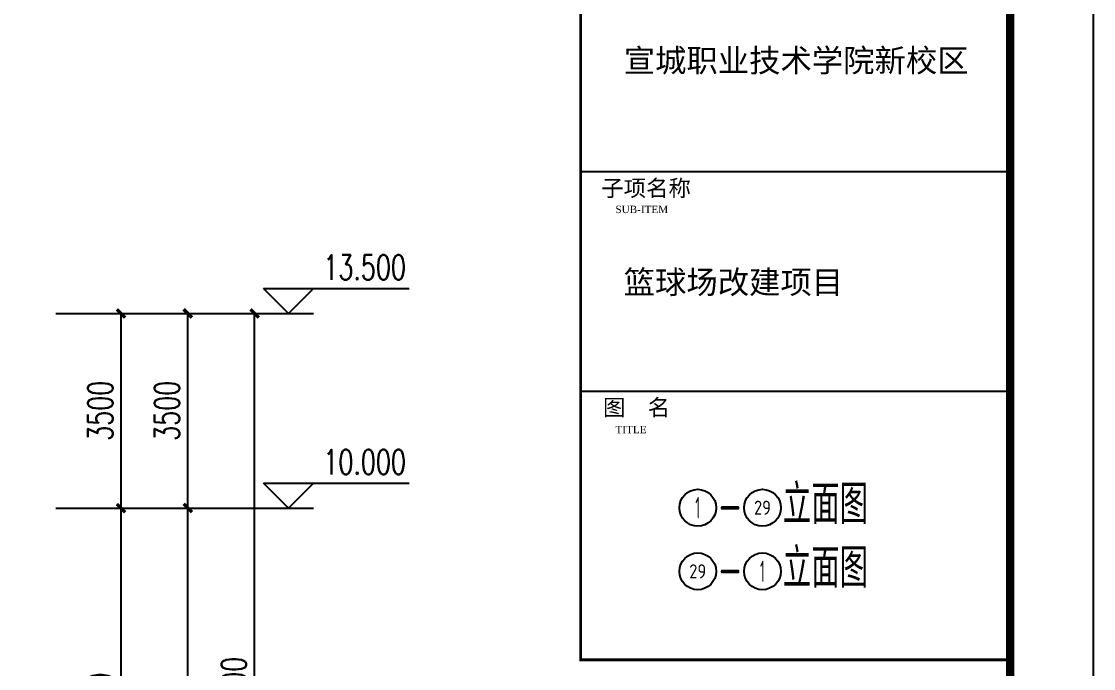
# Model space of a CAD drawing. Extents: x 962303 to 1579583, y -174742 to 224716.
# Drawn here: x 1560308 to 1579583, y -28747 to -17109 of the extents above; entities that cross this region are included whole.
import ezdxf
from ezdxf.enums import TextEntityAlignment as Align

# ---------------------------------------------------------------- set-up
doc = ezdxf.new("R2010")
doc.units = 0
doc.header["$LTSCALE"] = 1000
doc.header["$MEASUREMENT"] = 0
for name, color, linetype in [('DIM_ELEV', 3, 'Continuous'), ('DIM_SYMB', 3, 'Continuous'), ('PUB_DIM', 3, 'Continuous'), ('PUB_TEXT', 7, 'Continuous'), ('PUB_TITLE', 4, 'Continuous')]:
    doc.layers.add(name, color=color, linetype=linetype)
doc.styles.add('_TCH_DIM', font='SIMPLEX', dxfattribs={"bigfont": 'GBCBIG'})
doc.styles.add('_TCH_DIM_T3', font='SIMPLEX', dxfattribs={"width": 0.705882, "bigfont": 'GBCBIG'})
doc.styles.add('GHF', font='times.ttf')
doc.styles.get("Standard").update_dxf_attribs({"font": 'gbenor.shx', "bigfont": 'gbcbig.shx'})
doc.styles.add('STYLE1', font='simhei.ttf', dxfattribs={"width": 0.8})
doc.dimstyles.new('_TCH_ARCH&&150', dxfattribs={"dimtxt": 446.25, "dimasz": 150, "dimexe": 375, "dimexo": 450, "dimgap": 150, "dimtad": 1, "dimdec": 0, "dimzin": 0, "dimdsep": 46, "dimtxsty": '_TCH_DIM_T3', "dimblk": 'ARCHTICK', "dimcen": 0.09, "dimclrt": 7, "dimazin": 2, "dimtfac": 1, "dimtdec": 0, "dimtix": 1, "dimtmove": 2, "dimatfit": 3, "dimfxl": 0, "dimtolj": 1, "dimtzin": 0, "dimarcsym": 0})

# ---------------------------------------------------------------- blocks, each defined once
blk = doc.blocks.new('_ArchTick')
at = {"color": 0, "linetype": 'ByBlock', "const_width": 0.4}
blk.add_lwpolyline([(-0.5, -0.5), (0.5, 0.5)], dxfattribs=at)
blk = doc.blocks.new('*D97')
at = {"layer": 'Defpoints', "color": 0}
for p in [(1560475, -25861), (1562099, -25861), (1560475, -32861)]:
    blk.add_point(p, dxfattribs=at)
at = {"layer": 'PUB_DIM', "color": 0, "lineweight": -2}
for p, q in [((1560925, -25861), (1562474, -25861)), ((1562099, -32861), (1562099, -25861)), ((1560925, -32861), (1562474, -32861))]:
    blk.add_line(p, q, dxfattribs=at)
at = {"layer": 'PUB_DIM', "color": 0, "lineweight": -2, "xscale": 150, "yscale": 150, "zscale": 150}
for p, rotation in [((1562099, -25861), 90), ((1562099, -32861), 270)]:
    blk.add_blockref('_ArchTick', p, dxfattribs=dict(at, rotation=rotation))
at = {"layer": 'PUB_DIM', "color": 7, "insert": (1561726, -29361), "char_height": 446.2, "attachment_point": 5, "rotation": 90, "style": '_TCH_DIM_T3'}
blk.add_mtext('\\A1;7000', dxfattribs=at)
blk = doc.blocks.new('*D98')
at = {"layer": 'Defpoints', "color": 0}
for p in [(1560475, -22361), (1562099, -22361), (1560475, -25861)]:
    blk.add_point(p, dxfattribs=at)
at = {"layer": 'PUB_DIM', "color": 0, "lineweight": -2}
for p, q in [((1560925, -22361), (1562474, -22361)), ((1562099, -25861), (1562099, -22361)), ((1560925, -25861), (1562474, -25861))]:
    blk.add_line(p, q, dxfattribs=at)
at = {"layer": 'PUB_DIM', "color": 0, "lineweight": -2, "xscale": 150, "yscale": 150, "zscale": 150}
for p, rotation in [((1562099, -22361), 90), ((1562099, -25861), 270)]:
    blk.add_blockref('_ArchTick', p, dxfattribs=dict(at, rotation=rotation))
at = {"layer": 'PUB_DIM', "color": 7, "insert": (1561726, -24111), "char_height": 446.2, "attachment_point": 5, "rotation": 90, "style": '_TCH_DIM_T3'}
blk.add_mtext('\\A1;3500', dxfattribs=at)
blk = doc.blocks.new('*D99')
at = {"layer": 'Defpoints', "color": 0}
for p in [(1562419, -22361), (1564499, -22361), (1562419, -36061)]:
    blk.add_point(p, dxfattribs=at)
at = {"layer": 'PUB_DIM', "color": 0, "lineweight": -2}
for p, q in [((1562869, -22361), (1564874, -22361)), ((1564499, -36061), (1564499, -22361)), ((1562869, -36061), (1564874, -36061))]:
    blk.add_line(p, q, dxfattribs=at)
at = {"layer": 'PUB_DIM', "color": 0, "lineweight": -2, "xscale": 150, "yscale": 150, "zscale": 150}
for p, rotation in [((1564499, -22361), 90), ((1564499, -36061), 270)]:
    blk.add_blockref('_ArchTick', p, dxfattribs=dict(at, rotation=rotation))
at = {"layer": 'PUB_DIM', "color": 7, "insert": (1564126, -29211), "char_height": 446.2, "attachment_point": 5, "rotation": 90, "style": '_TCH_DIM_T3'}
blk.add_mtext('\\A1;13700', dxfattribs=at)
blk = doc.blocks.new('*D101')
at = {"layer": 'Defpoints', "color": 0}
for p in [(1561675, -25861), (1563299, -25861), (1561675, -35861)]:
    blk.add_point(p, dxfattribs=at)
at = {"layer": 'PUB_DIM', "color": 0, "lineweight": -2}
for p, q in [((1562125, -25861), (1563674, -25861)), ((1563299, -35861), (1563299, -25861)), ((1562125, -35861), (1563674, -35861))]:
    blk.add_line(p, q, dxfattribs=at)
at = {"layer": 'PUB_DIM', "color": 0, "lineweight": -2, "xscale": 150, "yscale": 150, "zscale": 150}
for p, rotation in [((1563299, -25861), 90), ((1563299, -35861), 270)]:
    blk.add_blockref('_ArchTick', p, dxfattribs=dict(at, rotation=rotation))
at = {"layer": 'PUB_DIM', "color": 7, "insert": (1562926, -30861), "char_height": 446.2, "attachment_point": 5, "rotation": 90, "style": '_TCH_DIM_T3'}
blk.add_mtext('\\A1;10000', dxfattribs=at)
blk = doc.blocks.new('*D102')
at = {"layer": 'Defpoints', "color": 0}
for p in [(1561675, -22361), (1563299, -22361), (1561675, -25861)]:
    blk.add_point(p, dxfattribs=at)
at = {"layer": 'PUB_DIM', "color": 0, "lineweight": -2}
for p, q in [((1562125, -22361), (1563674, -22361)), ((1563299, -25861), (1563299, -22361)), ((1562125, -25861), (1563674, -25861))]:
    blk.add_line(p, q, dxfattribs=at)
at = {"layer": 'PUB_DIM', "color": 0, "lineweight": -2, "xscale": 150, "yscale": 150, "zscale": 150}
for p, rotation in [((1563299, -22361), 90), ((1563299, -25861), 270)]:
    blk.add_blockref('_ArchTick', p, dxfattribs=dict(at, rotation=rotation))
at = {"layer": 'PUB_DIM', "color": 7, "insert": (1562926, -24111), "char_height": 446.2, "attachment_point": 5, "rotation": 90, "style": '_TCH_DIM_T3'}
blk.add_mtext('\\A1;3500', dxfattribs=at)

msp = doc.modelspace()

# ---------------------------------------------------------------- linework, layer by layer
at = {"layer": 'DIM_ELEV'}
for p, q in [((1565107.2, -22361.4), (1564657.2, -21911.4)), ((1564657.2, -21911.4), (1567280.7, -21911.4)), ((1565107.2, -22361.4), (1565557.2, -21911.4)), ((1563779.6, -22361.4), (1565557.2, -22361.4)), ((1565107.2, -25861.4), (1564657.2, -25411.4)), ((1564657.2, -25411.4), (1567280.7, -25411.4)), ((1565107.2, -25861.4), (1565557.2, -25411.4)), ((1563426, -25861.4), (1565557.2, -25861.4))]:
    msp.add_line(p, q, dxfattribs=at)
at = {"layer": 'DIM_SYMB', "color": 7}
for centre in [(1572466.9, -25854.1), (1573630.6, -25854.1), (1572466.9, -26998.3), (1573630.6, -26998.3)]:
    msp.add_circle(centre, 330.8, dxfattribs=at)
at = {"layer": 'PUB_TITLE', "color": 4}
for p, q in [((1570361.3, -19804.9), (1578122.8, -19804.9)), ((1570361.3, -23758.1), (1578122.8, -23758.1)), ((1570361.3, -28589.5), (1578122.8, -28589.5))]:
    msp.add_line(p, q, dxfattribs=at)
at = {"layer": 'PUB_TITLE'}
msp.add_lwpolyline([(1334333.3, -48741.9), (1579583.3, -48741.9), (1579583.3, 14258.1), (1334333.3, 14258.1)], close=True, dxfattribs=at)
at = {"layer": 'PUB_TITLE', "const_width": 150}
msp.add_lwpolyline([(1338083.3, -47241.9), (1578083.3, -47241.9), (1578083.3, 12758.1), (1338083.3, 12758.1)], close=True, dxfattribs=at)
at = {"layer": 'PUB_TITLE', "color": 4, "const_width": 52.2}
msp.add_lwpolyline([(1570361.3, -11898.4), (1578122.8, -11898.4), (1578122.8, -28589.5), (1570361.3, -28589.5)], close=True, dxfattribs=at)

# ---------------------------------------------------------------- texts
at = {"layer": 'DIM_SYMB', "color": 7}
for s, height, p in [('立面图', 708.94, (1573998.1, -26148.1)), ('-', 735, (1572834.4, -26148.1)), ('立面图', 708.94, (1573998.1, -27292.3)), ('-', 735, (1572834.4, -27292.3))]:
    msp.add_text(s, height=height, dxfattribs=at).set_placement(p)
for s, height, width, p, p2 in [('1', 387.4, 0.533333, (1572423.8, -26047.9), (1572509.9, -26047.9)), ('29', 254.28, 1.024693, (1573478.3, -25981.3), (1573783, -25981.3)), ('29', 254.28, 1.024693, (1572314.5, -27125.5), (1572619.2, -27125.5)), ('1', 387.4, 0.533333, (1573587.6, -27192), (1573673.7, -27192))]:
    msp.add_text(s, height=height, dxfattribs=dict(at, width=width)).set_placement(p, p2, align=Align.FIT)
at = {"layer": 'PUB_TEXT'}
for s, height, style, p in [('宣城职业技术学院新校区', 413.29, 'STYLE1', (1571135.4, -18018.1)), ('子项名称', 295.21, 'STYLE1', (1570733.4, -20254.5)), ('SUB-ITEM', 132.84, 'GHF', (1570987.2, -20555.6)), ('篮球场改建项目', 413.29, 'STYLE1', (1571135.4, -22004.2)), ('图  名', 295.21, 'STYLE1', (1570763.4, -24198.9)), ('TITLE', 132.84, 'GHF', (1570988.9, -24514.8))]:
    msp.add_text(s, height=height, dxfattribs=dict(at, style=style)).set_placement(p)
at = {"layer": 'PUB_TEXT', "style": '_TCH_DIM', "width": 0.705882}
for s, p in [('13.500', (1565735.7, -21753.9)), ('10.000', (1565735.7, -25253.9))]:
    msp.add_text(s, height=446.25, dxfattribs=at).set_placement(p)

# ---------------------------------------------------------------- dimensions: what is measured, and where the dimension line sits
at = {"layer": 'PUB_DIM'}
for p1, p2, distance, picture, middle in [((1560475.2, -25861.4), (1560475.2, -22361.4), -1623.8, '*D98', (1561725.9, -24111.4)), ((1561675.2, -25861.4), (1561675.2, -22361.4), -1623.8, '*D102', (1562925.9, -24111.4)), ((1562419.1, -36061.4), (1562419.1, -22361.4), -2079.7, '*D99', (1564125.7, -29211.4)), ((1560475.2, -32861.4), (1560475.2, -25861.4), -1623.8, '*D97', (1561725.9, -29361.4)), ((1561675.2, -35861.4), (1561675.2, -25861.4), -1623.8, '*D101', (1562925.9, -30861.4))]:
    dim = msp.add_aligned_dim(p1=p1, p2=p2, distance=distance, dimstyle='_TCH_ARCH&&150', dxfattribs=at)
    dim.commit()
    dim.dimension.update_dxf_attribs({"geometry": picture, "text_midpoint": middle})

doc.saveas('drawing.dxf')
